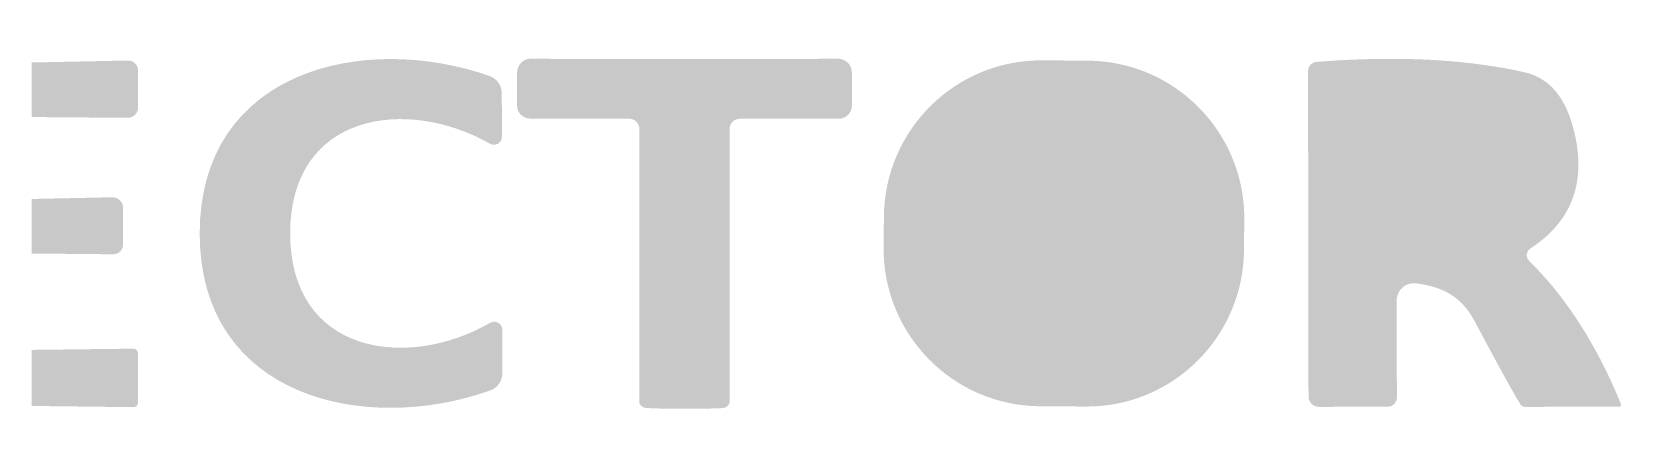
# Model space of a CAD drawing. Extents: x 0 to 650, y 0 to 488.
# Drawn here: x 0 to 104.7, y 388.2 to 414.8 of the extents above; entities that cross this region are included whole.
import ezdxf

# ---------------------------------------------------------------- set-up
doc = ezdxf.new("R2010")
doc.units = 0
doc.linetypes.add('Solid', pattern=[0])
doc.layers.add('Layer 1', color=7, linetype='Solid', lineweight=0)

msp = doc.modelspace()

# ---------------------------------------------------------------- hatches: boundary and pattern name
at = {"layer": 'Layer 1', "linetype": 'Solid', "lineweight": 0}
h = msp.add_hatch(color=8, dxfattribs=at)
edge = h.paths.add_edge_path(flags=0)
edge.add_spline(control_points=[(17.02, 401.49), (17.03, 393.56), (24.73, 392.47), (30.19, 395.62)], knot_values=[0, 0, 0, 0, 1, 1, 1, 1], degree=3, periodic=0)
edge.add_line((30.19, 395.62), (30.19, 395.62))
edge.add_spline(control_points=[(30.19, 395.62), (30.36, 395.72), (30.57, 395.72), (30.73, 395.62)], knot_values=[0, 0, 0, 0, 1, 1, 1, 1], degree=3, periodic=0)
edge.add_spline(control_points=[(30.73, 395.62), (30.9, 395.52), (31, 395.34), (31, 395.15)], knot_values=[0, 0, 0, 0, 1, 1, 1, 1], degree=3, periodic=0)
edge.add_line((31, 395.15), (31, 392.31))
edge.add_line((31, 392.31), (31, 392.31))
edge.add_spline(control_points=[(31, 392.31), (31, 391.8), (30.68, 391.34), (30.2, 391.17)], knot_values=[0, 0, 0, 0, 1, 1, 1, 1], degree=3, periodic=0)
edge.add_spline(control_points=[(30.2, 391.17), (21.93, 388.23), (11.08, 390.72), (11.06, 401.47)], knot_values=[0, 0, 0, 0, 1, 1, 1, 1], degree=3, periodic=0)
edge.add_spline(control_points=[(11.06, 401.47), (11.04, 412.23), (21.87, 414.77), (30.16, 411.86)], knot_values=[0, 0, 0, 0, 1, 1, 1, 1], degree=3, periodic=0)
edge.add_line((30.16, 411.86), (30.16, 411.86))
edge.add_spline(control_points=[(30.16, 411.86), (30.64, 411.69), (30.96, 411.23), (30.96, 410.72)], knot_values=[0, 0, 0, 0, 1, 1, 1, 1], degree=3, periodic=0)
edge.add_line((30.96, 410.72), (30.97, 407.88))
edge.add_line((30.97, 407.88), (30.97, 407.88))
edge.add_spline(control_points=[(30.97, 407.88), (30.97, 407.69), (30.87, 407.51), (30.71, 407.41)], knot_values=[0, 0, 0, 0, 1, 1, 1, 1], degree=3, periodic=0)
edge.add_spline(control_points=[(30.71, 407.41), (30.54, 407.32), (30.34, 407.32), (30.17, 407.41)], knot_values=[0, 0, 0, 0, 1, 1, 1, 1], degree=3, periodic=0)
edge.add_spline(control_points=[(30.17, 407.41), (24.69, 410.53), (17, 409.42), (17.02, 401.49)], knot_values=[0, 0, 0, 0, 1, 1, 1, 1], degree=3, periodic=0)
h = msp.add_hatch(color=8, dxfattribs=at)
edge = h.paths.add_edge_path(flags=0)
edge.add_line((0, 409.16), (0, 412.75))
edge.add_line((0, 412.75), (6.33, 412.88))
edge.add_line((6.33, 412.88), (6.33, 412.88))
edge.add_spline(control_points=[(6.33, 412.88), (6.51, 412.88), (6.68, 412.82), (6.8, 412.69)], knot_values=[0, 0, 0, 0, 1, 1, 1, 1], degree=3, periodic=0)
edge.add_spline(control_points=[(6.8, 412.69), (6.93, 412.57), (7, 412.4), (7, 412.23)], knot_values=[0, 0, 0, 0, 1, 1, 1, 1], degree=3, periodic=0)
edge.add_line((7, 412.23), (7, 409.79))
edge.add_spline(control_points=[(7, 409.79), (7, 409.61), (6.93, 409.43), (6.8, 409.31)], knot_values=[0, 0, 0, 0, 1, 1, 1, 1], degree=3, periodic=0)
edge.add_spline(control_points=[(6.8, 409.31), (6.67, 409.18), (6.49, 409.11), (6.31, 409.11)], knot_values=[0, 0, 0, 0, 1, 1, 1, 1], degree=3, periodic=0)
edge.add_line((6.31, 409.11), (0, 409.16))
h = msp.add_hatch(color=8, dxfattribs=at)
edge = h.paths.add_edge_path(flags=0)
edge.add_spline(control_points=[(42.99, 389.97), (40.78, 389.97), (40.39, 390.03)], knot_values=[0, 0, 0, 1, 1, 1], degree=2, periodic=0)
edge.add_line((40.39, 390.03), (40.39, 390.03))
edge.add_spline(control_points=[(40.39, 390.03), (40.17, 390.06), (40.01, 390.25), (40.01, 390.47)], knot_values=[0, 0, 0, 0, 1, 1, 1, 1], degree=3, periodic=0)
edge.add_line((40.01, 390.47), (40.03, 408.36))
edge.add_line((40.03, 408.36), (40.03, 408.36))
edge.add_spline(control_points=[(40.03, 408.36), (40.03, 408.55), (39.95, 408.72), (39.83, 408.85)], knot_values=[0, 0, 0, 0, 1, 1, 1, 1], degree=3, periodic=0)
edge.add_spline(control_points=[(39.83, 408.85), (39.7, 408.98), (39.52, 409.05), (39.34, 409.05)], knot_values=[0, 0, 0, 0, 1, 1, 1, 1], degree=3, periodic=0)
edge.add_line((39.34, 409.05), (32.82, 409.06))
edge.add_spline(control_points=[(32.82, 409.06), (32.35, 409.06), (31.97, 409.44), (31.97, 409.91)], knot_values=[0, 0, 0, 0, 1, 1, 1, 1], degree=3, periodic=0)
edge.add_line((31.97, 409.91), (31.97, 412.1))
edge.add_line((31.97, 412.1), (31.97, 412.1))
edge.add_spline(control_points=[(31.97, 412.1), (31.97, 412.34), (32.07, 412.57), (32.24, 412.74)], knot_values=[0, 0, 0, 0, 1, 1, 1, 1], degree=3, periodic=0)
edge.add_spline(control_points=[(32.24, 412.74), (32.41, 412.91), (32.64, 413.01), (32.88, 413)], knot_values=[0, 0, 0, 0, 1, 1, 1, 1], degree=3, periodic=0)
edge.add_spline(control_points=[(32.88, 413), (37.69, 412.96), (42.99, 412.98)], knot_values=[0, 0, 0, 1, 1, 1], degree=2, periodic=0)
edge.add_spline(control_points=[(42.99, 412.98), (48.3, 412.96), (53.11, 413)], knot_values=[0, 0, 0, 1, 1, 1], degree=2, periodic=0)
edge.add_spline(control_points=[(53.11, 413), (53.35, 413), (53.58, 412.9), (53.75, 412.74)], knot_values=[0, 0, 0, 0, 1, 1, 1, 1], degree=3, periodic=0)
edge.add_spline(control_points=[(53.75, 412.74), (53.92, 412.57), (54.02, 412.34), (54.02, 412.1)], knot_values=[0, 0, 0, 0, 1, 1, 1, 1], degree=3, periodic=0)
edge.add_line((54.02, 412.1), (54.02, 409.9))
edge.add_line((54.02, 409.9), (54.02, 409.9))
edge.add_spline(control_points=[(54.02, 409.9), (54.02, 409.43), (53.63, 409.05), (53.16, 409.05)], knot_values=[0, 0, 0, 0, 1, 1, 1, 1], degree=3, periodic=0)
edge.add_line((53.16, 409.05), (46.65, 409.05))
edge.add_spline(control_points=[(46.65, 409.05), (46.27, 409.05), (45.96, 408.74), (45.96, 408.36)], knot_values=[0, 0, 0, 0, 1, 1, 1, 1], degree=3, periodic=0)
edge.add_line((45.96, 408.36), (45.97, 390.47))
edge.add_line((45.97, 390.47), (45.97, 390.47))
edge.add_spline(control_points=[(45.97, 390.47), (45.97, 390.24), (45.8, 390.05), (45.58, 390.02)], knot_values=[0, 0, 0, 0, 1, 1, 1, 1], degree=3, periodic=0)
edge.add_spline(control_points=[(45.58, 390.02), (45.2, 389.97), (42.99, 389.97)], knot_values=[0, 0, 0, 1, 1, 1], degree=2, periodic=0)
h = msp.add_hatch(color=8, dxfattribs=at)
edge = h.paths.add_edge_path(flags=0)
edge.add_spline(control_points=[(79.85, 400.41), (79.81, 394.68), (75.14, 390.07), (69.41, 390.11)], knot_values=[0, 0, 0, 0, 1, 1, 1, 1], degree=3, periodic=0)
edge.add_line((69.41, 390.11), (66.41, 390.13))
edge.add_spline(control_points=[(66.41, 390.13), (60.68, 390.17), (56.07, 394.85), (56.11, 400.57)], knot_values=[0, 0, 0, 0, 1, 1, 1, 1], degree=3, periodic=0)
edge.add_line((56.11, 400.57), (56.13, 402.59))
edge.add_spline(control_points=[(56.13, 402.59), (56.17, 408.32), (60.84, 412.93), (66.57, 412.89)], knot_values=[0, 0, 0, 0, 1, 1, 1, 1], degree=3, periodic=0)
edge.add_line((66.57, 412.89), (69.57, 412.87))
edge.add_spline(control_points=[(69.57, 412.87), (75.3, 412.83), (79.91, 408.15), (79.87, 402.43)], knot_values=[0, 0, 0, 0, 1, 1, 1, 1], degree=3, periodic=0)
edge.add_line((79.87, 402.43), (79.85, 400.41))
edge = h.paths.add_edge_path(flags=0)
edge.add_line((67.99, 409.15), (67.99, 409.15))
edge.add_spline(control_points=[(67.99, 409.15), (64.61, 409.14), (61.87, 405.71), (61.88, 401.48)], knot_values=[0, 0, 0, 0, 1, 1, 1, 1], degree=3, periodic=0)
edge.add_spline(control_points=[(61.88, 401.48), (61.89, 397.25), (64.63, 393.82), (68.01, 393.83)], knot_values=[0, 0, 0, 0, 1, 1, 1, 1], degree=3, periodic=0)
edge.add_spline(control_points=[(68.01, 393.83), (71.39, 393.84), (74.13, 397.27), (74.12, 401.5)], knot_values=[0, 0, 0, 0, 1, 1, 1, 1], degree=3, periodic=0)
edge.add_spline(control_points=[(74.12, 401.5), (74.11, 405.73), (71.37, 409.16), (67.99, 409.15)], knot_values=[0, 0, 0, 0, 1, 1, 1, 1], degree=3, periodic=0)
edge.add_line((67.99, 409.15), (67.99, 409.15))
h = msp.add_hatch(color=8, dxfattribs=at)
edge = h.paths.add_edge_path(flags=0)
edge.add_line((104.68, 390.28), (104.68, 390.28))
edge.add_spline(control_points=[(104.68, 390.28), (104.7, 390.24), (104.69, 390.19), (104.67, 390.15)], knot_values=[0, 0, 0, 0, 1, 1, 1, 1], degree=3, periodic=0)
edge.add_spline(control_points=[(104.67, 390.15), (104.65, 390.12), (104.61, 390.1), (104.56, 390.1)], knot_values=[0, 0, 0, 0, 1, 1, 1, 1], degree=3, periodic=0)
edge.add_line((104.56, 390.1), (98.35, 390.09))
edge.add_spline(control_points=[(98.35, 390.09), (98.23, 390.09), (98.13, 390.15), (98.06, 390.25)], knot_values=[0, 0, 0, 0, 1, 1, 1, 1], degree=3, periodic=0)
edge.add_spline(control_points=[(98.06, 390.25), (97.26, 391.55), (95.07, 395.68)], knot_values=[0, 0, 0, 1, 1, 1], degree=2, periodic=0)
edge.add_spline(control_points=[(95.07, 395.68), (94.18, 397.36), (92.98, 397.97), (91.19, 398.22)], knot_values=[0, 0, 0, 0, 1, 1, 1, 1], degree=3, periodic=0)
edge.add_line((91.19, 398.22), (91.19, 398.22))
edge.add_spline(control_points=[(91.19, 398.22), (90.87, 398.26), (90.54, 398.16), (90.3, 397.95)], knot_values=[0, 0, 0, 0, 1, 1, 1, 1], degree=3, periodic=0)
edge.add_spline(control_points=[(90.3, 397.95), (90.05, 397.73), (89.91, 397.42), (89.91, 397.09)], knot_values=[0, 0, 0, 0, 1, 1, 1, 1], degree=3, periodic=0)
edge.add_line((89.91, 397.09), (89.92, 390.71))
edge.add_line((89.92, 390.71), (89.92, 390.71))
edge.add_spline(control_points=[(89.92, 390.71), (89.92, 390.37), (89.65, 390.1), (89.31, 390.1)], knot_values=[0, 0, 0, 0, 1, 1, 1, 1], degree=3, periodic=0)
edge.add_line((89.31, 390.1), (84.78, 390.09))
edge.add_line((84.78, 390.09), (84.78, 390.09))
edge.add_spline(control_points=[(84.78, 390.09), (84.41, 390.09), (84.1, 390.4), (84.1, 390.77)], knot_values=[0, 0, 0, 0, 1, 1, 1, 1], degree=3, periodic=0)
edge.add_line((84.1, 390.77), (84.07, 412.18))
edge.add_line((84.07, 412.18), (84.07, 412.18))
edge.add_spline(control_points=[(84.07, 412.18), (84.07, 412.5), (84.31, 412.77), (84.63, 412.79)], knot_values=[0, 0, 0, 0, 1, 1, 1, 1], degree=3, periodic=0)
edge.add_spline(control_points=[(84.63, 412.79), (92.52, 413.41), (98.31, 412.11)], knot_values=[0, 0, 0, 1, 1, 1], degree=2, periodic=0)
edge.add_spline(control_points=[(98.31, 412.11), (100.68, 411.59), (101.52, 408.51)], knot_values=[0, 0, 0, 1, 1, 1], degree=2, periodic=0)
edge.add_spline(control_points=[(101.52, 408.51), (102.94, 403.26), (98.71, 400.51)], knot_values=[0, 0, 0, 1, 1, 1], degree=2, periodic=0)
edge.add_spline(control_points=[(98.71, 400.51), (98.58, 400.42), (98.5, 400.28), (98.48, 400.12)], knot_values=[0, 0, 0, 0, 1, 1, 1, 1], degree=3, periodic=0)
edge.add_spline(control_points=[(98.48, 400.12), (98.46, 399.96), (98.52, 399.8), (98.64, 399.69)], knot_values=[0, 0, 0, 0, 1, 1, 1, 1], degree=3, periodic=0)
edge.add_spline(control_points=[(98.64, 399.69), (102.29, 396.1), (104.68, 390.28)], knot_values=[0, 0, 0, 1, 1, 1], degree=2, periodic=0)
edge = h.paths.add_edge_path(flags=0)
edge.add_line((89.78, 407.86), (89.68, 403.26))
edge.add_spline(control_points=[(89.68, 403.26), (89.66, 402.54), (90.23, 401.95), (90.95, 401.93)], knot_values=[0, 0, 0, 0, 1, 1, 1, 1], degree=3, periodic=0)
edge.add_line((90.95, 401.93), (92.8, 401.89))
edge.add_line((92.8, 401.89), (92.8, 401.89))
edge.add_spline(control_points=[(92.8, 401.89), (93.64, 401.87), (94.45, 402.18), (95.06, 402.75)], knot_values=[0, 0, 0, 0, 1, 1, 1, 1], degree=3, periodic=0)
edge.add_spline(control_points=[(95.06, 402.75), (95.67, 403.31), (96.02, 404.09), (96.04, 404.91)], knot_values=[0, 0, 0, 0, 1, 1, 1, 1], degree=3, periodic=0)
edge.add_line((96.04, 404.91), (96.06, 405.93))
edge.add_line((96.06, 405.93), (96.06, 405.93))
edge.add_spline(control_points=[(96.06, 405.93), (96.08, 406.75), (95.76, 407.54), (95.18, 408.13)], knot_values=[0, 0, 0, 0, 1, 1, 1, 1], degree=3, periodic=0)
edge.add_spline(control_points=[(95.18, 408.13), (94.6, 408.73), (93.8, 409.07), (92.96, 409.09)], knot_values=[0, 0, 0, 0, 1, 1, 1, 1], degree=3, periodic=0)
edge.add_line((92.96, 409.09), (91.11, 409.13))
edge.add_spline(control_points=[(91.11, 409.13), (90.39, 409.15), (89.8, 408.58), (89.78, 407.86)], knot_values=[0, 0, 0, 0, 1, 1, 1, 1], degree=3, periodic=0)
edge.add_line((89.78, 407.86), (89.78, 407.86))
h = msp.add_hatch(color=7, dxfattribs=at)
edge = h.paths.add_edge_path(flags=0)
edge.add_line((67.99, 409.15), (67.99, 409.15))
edge.add_spline(control_points=[(67.99, 409.15), (71.37, 409.16), (74.11, 405.73), (74.12, 401.5)], knot_values=[0, 0, 0, 0, 1, 1, 1, 1], degree=3, periodic=0)
edge.add_spline(control_points=[(74.12, 401.5), (74.13, 397.27), (71.39, 393.84), (68.01, 393.83)], knot_values=[0, 0, 0, 0, 1, 1, 1, 1], degree=3, periodic=0)
edge.add_spline(control_points=[(68.01, 393.83), (64.63, 393.82), (61.89, 397.25), (61.88, 401.48)], knot_values=[0, 0, 0, 0, 1, 1, 1, 1], degree=3, periodic=0)
edge.add_spline(control_points=[(61.88, 401.48), (61.87, 405.71), (64.61, 409.14), (67.99, 409.15)], knot_values=[0, 0, 0, 0, 1, 1, 1, 1], degree=3, periodic=0)
edge.add_line((67.99, 409.15), (67.99, 409.15))
h = msp.add_hatch(color=7, dxfattribs=at)
edge = h.paths.add_edge_path(flags=0)
edge.add_line((89.78, 407.86), (89.78, 407.86))
edge.add_spline(control_points=[(89.78, 407.86), (89.8, 408.58), (90.39, 409.15), (91.11, 409.13)], knot_values=[0, 0, 0, 0, 1, 1, 1, 1], degree=3, periodic=0)
edge.add_line((91.11, 409.13), (92.96, 409.09))
edge.add_spline(control_points=[(92.96, 409.09), (93.8, 409.07), (94.6, 408.73), (95.18, 408.13)], knot_values=[0, 0, 0, 0, 1, 1, 1, 1], degree=3, periodic=0)
edge.add_spline(control_points=[(95.18, 408.13), (95.76, 407.54), (96.08, 406.75), (96.06, 405.93)], knot_values=[0, 0, 0, 0, 1, 1, 1, 1], degree=3, periodic=0)
edge.add_line((96.06, 405.93), (96.04, 404.91))
edge.add_spline(control_points=[(96.04, 404.91), (96, 403.2), (94.55, 401.85), (92.8, 401.89)], knot_values=[0, 0, 0, 0, 1, 1, 1, 1], degree=3, periodic=0)
edge.add_line((92.8, 401.89), (90.95, 401.93))
edge.add_line((90.95, 401.93), (90.95, 401.93))
edge.add_spline(control_points=[(90.95, 401.93), (90.23, 401.95), (89.66, 402.54), (89.68, 403.26)], knot_values=[0, 0, 0, 0, 1, 1, 1, 1], degree=3, periodic=0)
edge.add_line((89.68, 403.26), (89.78, 407.86))
h = msp.add_hatch(color=8, dxfattribs=at)
edge = h.paths.add_edge_path(flags=0)
edge.add_line((0, 400.18), (0, 403.77))
edge.add_line((0, 403.77), (5.31, 403.88))
edge.add_spline(control_points=[(5.31, 403.88), (5.49, 403.88), (5.67, 403.81), (5.8, 403.68)], knot_values=[0, 0, 0, 0, 1, 1, 1, 1], degree=3, periodic=0)
edge.add_spline(control_points=[(5.8, 403.68), (5.94, 403.55), (6.01, 403.37), (6.01, 403.19)], knot_values=[0, 0, 0, 0, 1, 1, 1, 1], degree=3, periodic=0)
edge.add_line((6.01, 403.19), (6.01, 400.77))
edge.add_line((6.01, 400.77), (6.01, 400.77))
edge.add_spline(control_points=[(6.01, 400.77), (6.01, 400.6), (5.94, 400.43), (5.82, 400.31)], knot_values=[0, 0, 0, 0, 1, 1, 1, 1], degree=3, periodic=0)
edge.add_spline(control_points=[(5.82, 400.31), (5.7, 400.19), (5.53, 400.13), (5.36, 400.13)], knot_values=[0, 0, 0, 0, 1, 1, 1, 1], degree=3, periodic=0)
edge.add_line((5.36, 400.13), (0, 400.18))
h = msp.add_hatch(color=8, dxfattribs=at)
edge = h.paths.add_edge_path(flags=0)
edge.add_line((0, 390.15), (0, 393.84))
edge.add_line((0, 393.84), (6.7, 393.92))
edge.add_line((6.7, 393.92), (6.7, 393.92))
edge.add_spline(control_points=[(6.7, 393.92), (6.86, 393.92), (6.99, 393.79), (6.99, 393.63)], knot_values=[0, 0, 0, 0, 1, 1, 1, 1], degree=3, periodic=0)
edge.add_line((6.99, 393.63), (6.99, 390.36))
edge.add_line((6.99, 390.36), (6.99, 390.36))
edge.add_spline(control_points=[(6.99, 390.36), (6.99, 390.28), (6.96, 390.21), (6.9, 390.15)], knot_values=[0, 0, 0, 0, 1, 1, 1, 1], degree=3, periodic=0)
edge.add_spline(control_points=[(6.9, 390.15), (6.84, 390.1), (6.77, 390.07), (6.69, 390.07)], knot_values=[0, 0, 0, 0, 1, 1, 1, 1], degree=3, periodic=0)
edge.add_line((6.69, 390.07), (0, 390.15))

doc.saveas('drawing.dxf')
